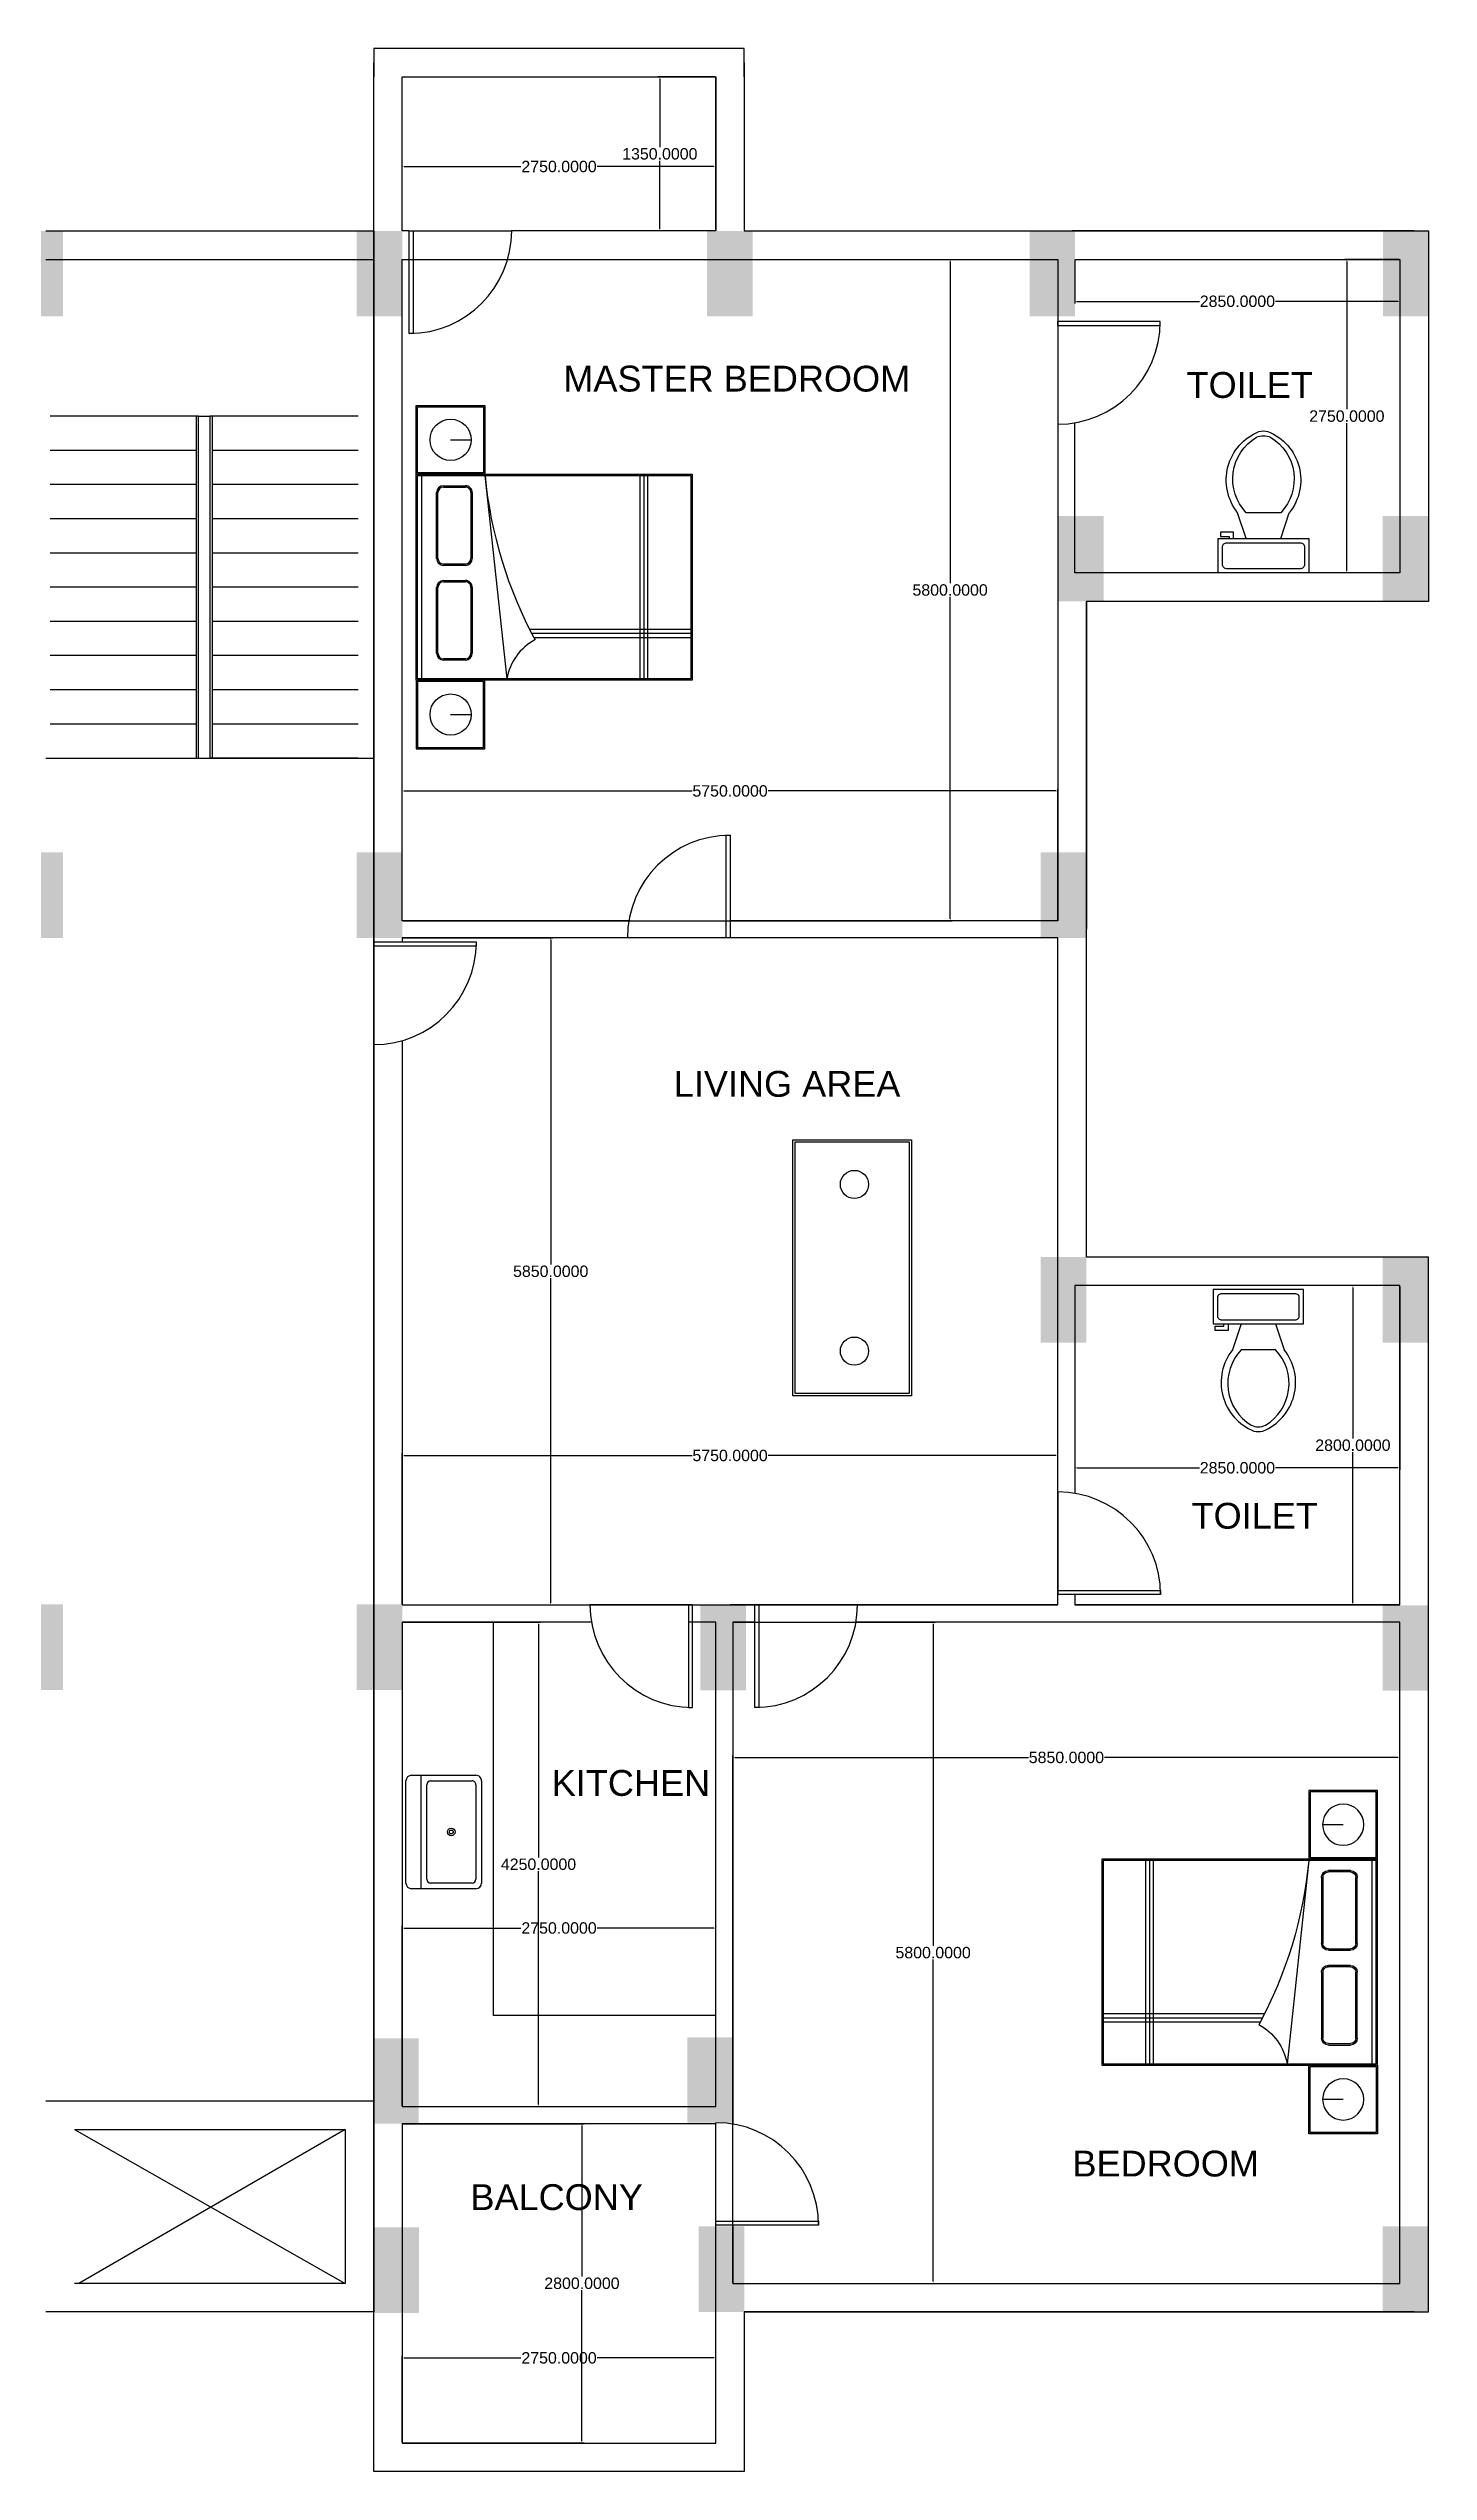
# Model space of a CAD drawing. Header units: metres. Extents: x -2370498 to 1228044, y -644254 to 236701.
# Drawn here: x 1215940 to 1228044, y 99243 to 120493 of the extents above; entities that cross this region are included whole.
import ezdxf

# ---------------------------------------------------------------- set-up
doc = ezdxf.new("R2010")
doc.units = ezdxf.units.M
doc.header["$MEASUREMENT"] = 0
for name, color, linetype in [('Beam', 6, 'Continuous'), ('funi', 22, 'Continuous'), ('text', 1, 'Continuous'), ('TOILET SAMBLE', 181, 'Continuous')]:
    doc.layers.add(name, color=color, linetype=linetype)
doc.styles.get("Standard").update_dxf_attribs({"font": 'arial.ttf'})
doc.dimstyles.new('Annotative', dxfattribs={"dimscale": 0, "dimtxt": 0.18, "dimasz": 0.18, "dimexe": 0.18, "dimexo": 0.0625, "dimgap": 0.09, "dimtad": 0, "dimtih": 1, "dimtoh": 1, "dimdec": 4, "dimzin": 0, "dimdsep": 46, "dimtxsty": 'Standard', "dimcen": 0.09, "dimadec": 0, "dimazin": 0, "dimtfac": 1, "dimtdec": 4, "dimtofl": 0, "dimtmove": 0, "dimatfit": 3, "dimfxl": 1, "dimtolj": 1, "dimtzin": 0, "dimarcsym": 0})

# ---------------------------------------------------------------- blocks, each defined once
blk = doc.blocks.new('A$C0EA4476A')
at = {"linetype": 'ByBlock', "lineweight": -2}
for p, q in [((0, 2.008), (0, 1.508)), ((0.5, 2.008), (0, 2.008)), ((0.01, 1.998), (0.01, 1.518)), ((0.49, 1.998), (0.01, 1.998)), ((0.49, 1.518), (0.49, 1.998)), ((0.5, 2.008), (2, 2.008)), ((0.5, 0), (0.5, 2.008)), ((0.5, 1.508), (0.5, 2.008)), ((0.51, 1.998), (1.99, 1.998)), ((0.51, 0.01), (0.51, 1.998)), ((0.51, 1.968), (1.99, 1.968)), ((1.99, 1.998), (1.99, 0.01)), ((2, 2.008), (2, 0)), ((2, 2.008), (2.5, 2.008)), ((2, 1.508), (2, 2.008)), ((2.01, 1.998), (2.49, 1.998)), ((2.01, 1.518), (2.01, 1.998)), ((2.49, 1.998), (2.49, 1.518)), ((2.5, 2.008), (2.5, 1.508)), ((0.646, 1.65), (0.646, 1.81)), ((0.656, 1.65), (0.656, 1.81)), ((0.696, 1.86), (1.176, 1.86)), ((0.696, 1.85), (1.176, 1.85)), ((1.216, 1.81), (1.216, 1.65)), ((1.226, 1.81), (1.226, 1.65)), ((1.336, 1.65), (1.336, 1.81)), ((1.346, 1.65), (1.346, 1.81)), ((1.386, 1.86), (1.866, 1.86)), ((1.386, 1.85), (1.866, 1.85)), ((1.906, 1.81), (1.906, 1.65)), ((1.916, 1.81), (1.916, 1.65)), ((0.25, 1.758), (0.25, 1.608)), ((1.176, 1.61), (0.696, 1.61)), ((1.176, 1.6), (0.696, 1.6)), ((1.866, 1.61), (1.386, 1.61)), ((1.866, 1.6), (1.386, 1.6)), ((2.25, 1.758), (2.25, 1.608)), ((0, 1.508), (0.5, 1.508)), ((0.01, 1.518), (0.49, 1.518)), ((1.99, 1.508), (0.51, 1.349)), ((2.5, 1.508), (2, 1.508)), ((2.49, 1.518), (2.01, 1.518)), ((0.812, 1.153), (0.812, 0.01)), ((0.842, 1.169), (0.842, 0.01)), ((0.872, 1.184), (0.872, 0.01)), ((0.51, 0.377), (1.99, 0.377)), ((0.51, 0.35), (1.99, 0.35)), ((0.51, 0.322), (1.99, 0.322)), ((1.99, 0.01), (0.51, 0.01)), ((2, 0), (0.5, 0))]:
    blk.add_line(p, q, dxfattribs=at)
for centre in [(0.25, 1.758), (2.25, 1.758)]:
    blk.add_circle(centre, 0.15, dxfattribs=at)
for centre, radius, start, end in [((0.696, 1.81), 0.05, 90, 180), ((0.696, 1.81), 0.04, 90, 180), ((1.176, 1.81), 0.05, 0, 90), ((1.176, 1.81), 0.04, 0, 90), ((1.386, 1.81), 0.05, 90, 180), ((1.386, 1.81), 0.04, 90, 180), ((1.866, 1.81), 0.05, 0, 90), ((1.866, 1.81), 0.04, 0, 90), ((0.696, 1.65), 0.05, 180, 270), ((0.696, 1.65), 0.04, 180, 270), ((1.176, 1.65), 0.04, 270, 0), ((1.176, 1.65), 0.05, 270, 0), ((1.386, 1.65), 0.05, 180, 270), ((1.386, 1.65), 0.04, 180, 270), ((1.866, 1.65), 0.05, 270, 0), ((1.866, 1.65), 0.04, 270, 0), ((2.293, -1.636), 3.158, 95.5104, 118.3399), ((0.44, 0.952), 0.403, 28.4688, 79.9557)]:
    blk.add_arc(centre, radius, start, end, dxfattribs=at)
blk = doc.blocks.new('Sink-single - 30 in top')
blk.add_line((-15, -3.999996), (15, -3.999996))
for points in [[(-13.5, 0), (13.5, 0)], [(-15, -18.499996), (-15, -1.5)], [(-12.5, -5.499996), (12.5, -5.499996)], [(15, -1.5), (15, -18.499996)], [(-13.5, -17.499996), (-13.5, -6.499996)], [(13.5, -6.499996), (13.5, -17.499996)], [(12.5, -18.499996), (-12.5, -18.499996)], [(13.5, -19.999996), (-13.5, -19.999996)]]:
    blk.add_lwpolyline(points)
for radius in [1, 0.5]:
    blk.add_circle((0, -11.999996), radius)
for centre, radius, start, end in [((-13.5, -1.5), 1.5, 90, 180), ((-12.5, -6.499996), 1, 90, 180), ((12.5, -6.499996), 1, 0, 90), ((13.5, -1.5), 1.5, 0, 90), ((-13.5, -18.499996), 1.5, 180, 270), ((-12.5, -17.499996), 1, 180, 270), ((12.5, -17.499996), 1, 270, 0), ((13.5, -18.499996), 1.5, 270, 0)]:
    blk.add_arc(centre, radius, start, end)
blk = doc.blocks.new('TABEL')
at = {"layer": 'funi'}
for points in [[(344.97, -136.64), (372.51, -136.64), (372.51, -196.11), (344.97, -196.11)], [(345.47, -137.14), (372.01, -137.14), (372.01, -195.61), (345.47, -195.61)]]:
    blk.add_lwpolyline(points, close=True, dxfattribs=at)
at = {"layer": 'funi', "color": 7}
for centre in [(358.21, -147.02), (358.21, -185.72)]:
    blk.add_circle(centre, 3.27, dxfattribs=at)
blk = doc.blocks.new('Toilet - top')
for p, q in [((9.5, -6), (9.5, -2)), ((-10, -8.5), (-8, -8.5)), ((-10, -9.5), (-10, -8.5)), ((-7, -9.5), (-10, -9.5)), ((-8, -8.5), (-8, -8)), ((-7, -8), (-7, -9.5)), ((-4, -8), (-6, -14)), ((4, -8), (6, -14)), ((4, -14), (-4, -14))]:
    blk.add_line(p, q)
blk.add_lwpolyline([(10.5, -8), (10.5, 0), (-10.5, 0), (-10.5, -8)], close=True)
for points in [[(-9.5, -2), (-9.5, -6)], [(8.5, -1), (-8.5, -1)], [(-8.5, -7), (8.5, -7)]]:
    blk.add_lwpolyline(points)
for centre, radius, start, end in [((-8.62, -1.88), 0.884, 81.8699, 188.1301), ((8.62, -1.88), 0.884, 351.8699, 98.1301), ((-8.62, -6.12), 0.884, 171.8699, 278.1301), ((8.62, -6.12), 0.884, 261.8699, 8.1301), ((3.52, -21.58), 12.17, 141.4691, 247.9714), ((4.2, -21.82), 11.33, 136.3677, 238.9468), ((-3.52, -21.58), 12.17, 292.0284, 38.5307), ((-4.2, -21.82), 11.33, 301.053, 43.6321), ((0, -27.88), 4, 245.7318, 294.2682), ((0, -29), 4, 254.8605, 285.1395)]:
    blk.add_arc(centre, radius, start, end)
blk = doc.blocks.new('*D581')
at = {"layer": 'Beam', "color": 0, "lineweight": -2, "transparency": 16777216}
for p, q in [((1219043, 119463), (1219043, 119475)), ((1219061, 119457), (1220084, 119457)), ((1221775, 119457), (1220752, 119457)), ((1221793, 119463), (1221793, 119475))]:
    blk.add_line(p, q, dxfattribs=at)
at = {"layer": 'Beam', "color": 0, "transparency": 16777216}
for points in [[(1219061, 119460), (1219061, 119454), (1219043, 119457)], [(1221775, 119460), (1221775, 119454), (1221793, 119457)]]:
    blk.add_solid(points, dxfattribs=at)
at = {"layer": 'Defpoints', "color": 0, "transparency": 16777216}
for p in [(1219043, 119457), (1219043, 119457), (1221793, 119457)]:
    blk.add_point(p, dxfattribs=at)
at = {"layer": 'Beam', "color": 0, "transparency": 16777216, "insert": (1220418, 119457), "char_height": 18, "attachment_point": 5}
blk.add_mtext('\\A1;{\\H5.55556x;2750.0000}', dxfattribs=at)
blk = doc.blocks.new('*D582')
at = {"layer": 'Beam', "color": 0, "lineweight": -2, "transparency": 16777216}
for p, q in [((1221787, 120243), (1221284, 120243)), ((1221302, 120225), (1221302, 119628)), ((1221302, 118911), (1221302, 119508)), ((1221787, 118893), (1221284, 118893))]:
    blk.add_line(p, q, dxfattribs=at)
at = {"layer": 'Beam', "color": 0, "transparency": 16777216}
for points in [[(1221299, 120225), (1221305, 120225), (1221302, 120243)], [(1221299, 118911), (1221305, 118911), (1221302, 118893)]]:
    blk.add_solid(points, dxfattribs=at)
at = {"layer": 'Defpoints', "color": 0, "transparency": 16777216}
for p in [(1221793, 120243), (1221302, 118893), (1221793, 118893)]:
    blk.add_point(p, dxfattribs=at)
at = {"layer": 'Beam', "color": 0, "transparency": 16777216, "insert": (1221302, 119568), "char_height": 18, "attachment_point": 5}
blk.add_mtext('\\A1;{\\H5.55556x;1350.0000}', dxfattribs=at)
blk = doc.blocks.new('*D583')
at = {"layer": 'Beam', "color": 0, "lineweight": -2, "transparency": 16777216}
for p, q in [((1224943, 118636), (1224943, 118257)), ((1227793, 118636), (1227793, 118257)), ((1224961, 118275), (1226034, 118275)), ((1227775, 118275), (1226702, 118275))]:
    blk.add_line(p, q, dxfattribs=at)
at = {"layer": 'Beam', "color": 0, "transparency": 16777216}
for points in [[(1224961, 118278), (1224961, 118272), (1224943, 118275)], [(1227775, 118278), (1227775, 118272), (1227793, 118275)]]:
    blk.add_solid(points, dxfattribs=at)
at = {"layer": 'Defpoints', "color": 0, "transparency": 16777216}
for p in [(1224943, 118643), (1227793, 118643), (1227793, 118275)]:
    blk.add_point(p, dxfattribs=at)
at = {"layer": 'Beam', "color": 0, "transparency": 16777216, "insert": (1226368, 118275), "char_height": 18, "attachment_point": 5}
blk.add_mtext('\\A1;{\\H5.55556x;2850.0000}', dxfattribs=at)
blk = doc.blocks.new('*D584')
at = {"layer": 'Beam', "color": 0, "lineweight": -2, "transparency": 16777216}
for p, q in [((1227787, 118643), (1227310, 118643)), ((1227328, 118625), (1227328, 117328)), ((1227328, 115911), (1227328, 117208)), ((1227787, 115893), (1227310, 115893))]:
    blk.add_line(p, q, dxfattribs=at)
at = {"layer": 'Beam', "color": 0, "transparency": 16777216}
for points in [[(1227325, 118625), (1227331, 118625), (1227328, 118643)], [(1227325, 115911), (1227331, 115911), (1227328, 115893)]]:
    blk.add_solid(points, dxfattribs=at)
at = {"layer": 'Defpoints', "color": 0, "transparency": 16777216}
for p in [(1227793, 118643), (1227328, 115893), (1227793, 115893)]:
    blk.add_point(p, dxfattribs=at)
at = {"layer": 'Beam', "color": 0, "transparency": 16777216, "insert": (1227328, 117268), "char_height": 18, "attachment_point": 5}
blk.add_mtext('\\A1;{\\H5.55556x;2750.0000}', dxfattribs=at)
blk = doc.blocks.new('*D585')
at = {"layer": 'Beam', "color": 0, "lineweight": -2, "transparency": 16777216}
for p, q in [((1219049, 118643), (1223866, 118643)), ((1223848, 118625), (1223848, 115803)), ((1223848, 112861), (1223848, 115683)), ((1219049, 112843), (1223866, 112843))]:
    blk.add_line(p, q, dxfattribs=at)
at = {"layer": 'Beam', "color": 0, "transparency": 16777216}
for points in [[(1223845, 118625), (1223851, 118625), (1223848, 118643)], [(1223845, 112861), (1223851, 112861), (1223848, 112843)]]:
    blk.add_solid(points, dxfattribs=at)
at = {"layer": 'Defpoints', "color": 0, "transparency": 16777216}
for p in [(1219043, 118643), (1223848, 118643), (1219043, 112843)]:
    blk.add_point(p, dxfattribs=at)
at = {"layer": 'Beam', "color": 0, "transparency": 16777216, "insert": (1223848, 115743), "char_height": 18, "attachment_point": 5}
blk.add_mtext('\\A1;{\\H5.55556x;5800.0000}', dxfattribs=at)
blk = doc.blocks.new('*D586')
at = {"layer": 'Beam', "color": 0, "lineweight": -2, "transparency": 16777216}
for p, q in [((1219043, 112849), (1219043, 113999)), ((1219061, 113981), (1221585, 113981)), ((1224775, 113981), (1222251, 113981)), ((1224793, 112849), (1224793, 113999))]:
    blk.add_line(p, q, dxfattribs=at)
at = {"layer": 'Beam', "color": 0, "transparency": 16777216}
for points in [[(1219061, 113984), (1219061, 113978), (1219043, 113981)], [(1224775, 113984), (1224775, 113978), (1224793, 113981)]]:
    blk.add_solid(points, dxfattribs=at)
at = {"layer": 'Defpoints', "color": 0, "transparency": 16777216}
for p in [(1219043, 113981), (1219043, 112843), (1224793, 112843)]:
    blk.add_point(p, dxfattribs=at)
at = {"layer": 'Beam', "color": 0, "transparency": 16777216, "insert": (1221918, 113981), "char_height": 18, "attachment_point": 5}
blk.add_mtext('\\A1;{\\H5.55556x;5750.0000}', dxfattribs=at)
blk = doc.blocks.new('*D568')
at = {"layer": 'Beam', "color": 0, "lineweight": -2, "transparency": 16777216}
for p, q in [((1219049, 112693), (1220363, 112693)), ((1220345, 112675), (1220345, 109828)), ((1220345, 106861), (1220345, 109708)), ((1219049, 106843), (1220363, 106843))]:
    blk.add_line(p, q, dxfattribs=at)
at = {"layer": 'Beam', "color": 0, "transparency": 16777216}
for points in [[(1220342, 112675), (1220348, 112675), (1220345, 112693)], [(1220342, 106861), (1220348, 106861), (1220345, 106843)]]:
    blk.add_solid(points, dxfattribs=at)
at = {"layer": 'Defpoints', "color": 0, "transparency": 16777216}
for p in [(1219043, 112693), (1219043, 106843), (1220345, 106843)]:
    blk.add_point(p, dxfattribs=at)
at = {"layer": 'Beam', "color": 0, "transparency": 16777216, "insert": (1220345, 109768), "char_height": 18, "attachment_point": 5}
blk.add_mtext('\\A1;{\\H5.55556x;5850.0000}', dxfattribs=at)
blk = doc.blocks.new('*D569')
at = {"layer": 'Beam', "color": 0, "lineweight": -2, "transparency": 16777216}
for p, q in [((1224943, 109636), (1224943, 108027)), ((1227793, 109636), (1227793, 108027)), ((1224961, 108045), (1226034, 108045)), ((1227775, 108045), (1226702, 108045))]:
    blk.add_line(p, q, dxfattribs=at)
at = {"layer": 'Beam', "color": 0, "transparency": 16777216}
for points in [[(1224961, 108048), (1224961, 108042), (1224943, 108045)], [(1227775, 108048), (1227775, 108042), (1227793, 108045)]]:
    blk.add_solid(points, dxfattribs=at)
at = {"layer": 'Defpoints', "color": 0, "transparency": 16777216}
for p in [(1224943, 109643), (1227793, 109643), (1224943, 108045)]:
    blk.add_point(p, dxfattribs=at)
at = {"layer": 'Beam', "color": 0, "transparency": 16777216, "insert": (1226368, 108045), "char_height": 18, "attachment_point": 5}
blk.add_mtext('\\A1;{\\H5.55556x;2850.0000}', dxfattribs=at)
blk = doc.blocks.new('*D570')
at = {"layer": 'Beam', "color": 0, "lineweight": -2, "transparency": 16777216}
for p, q in [((1227787, 109643), (1227363, 109643)), ((1227381, 109625), (1227381, 108303)), ((1227381, 106861), (1227381, 108183)), ((1227787, 106843), (1227363, 106843))]:
    blk.add_line(p, q, dxfattribs=at)
at = {"layer": 'Beam', "color": 0, "transparency": 16777216}
for points in [[(1227378, 109625), (1227384, 109625), (1227381, 109643)], [(1227378, 106861), (1227384, 106861), (1227381, 106843)]]:
    blk.add_solid(points, dxfattribs=at)
at = {"layer": 'Defpoints', "color": 0, "transparency": 16777216}
for p in [(1227381, 109643), (1227793, 109643), (1227793, 106843)]:
    blk.add_point(p, dxfattribs=at)
at = {"layer": 'Beam', "color": 0, "transparency": 16777216, "insert": (1227381, 108243), "char_height": 18, "attachment_point": 5}
blk.add_mtext('\\A1;{\\H5.55556x;2800.0000}', dxfattribs=at)
blk = doc.blocks.new('*D571')
at = {"layer": 'Beam', "color": 0, "lineweight": -2, "transparency": 16777216}
for p, q in [((1221943, 100899), (1221943, 105523)), ((1221961, 105505), (1224535, 105505)), ((1227775, 105505), (1225201, 105505)), ((1227793, 100899), (1227793, 105523))]:
    blk.add_line(p, q, dxfattribs=at)
at = {"layer": 'Beam', "color": 0, "transparency": 16777216}
for points in [[(1221961, 105508), (1221961, 105502), (1221943, 105505)], [(1227775, 105508), (1227775, 105502), (1227793, 105505)]]:
    blk.add_solid(points, dxfattribs=at)
at = {"layer": 'Defpoints', "color": 0, "transparency": 16777216}
for p in [(1221943, 105505), (1221943, 100893), (1227793, 100893)]:
    blk.add_point(p, dxfattribs=at)
at = {"layer": 'Beam', "color": 0, "transparency": 16777216, "insert": (1224868, 105505), "char_height": 18, "attachment_point": 5}
blk.add_mtext('\\A1;{\\H5.55556x;5850.0000}', dxfattribs=at)
blk = doc.blocks.new('*D572')
at = {"layer": 'Beam', "color": 0, "lineweight": -2, "transparency": 16777216}
for p, q in [((1221949, 106693), (1223717, 106693)), ((1223699, 106675), (1223699, 103853)), ((1223699, 100911), (1223699, 103733)), ((1221949, 100893), (1223717, 100893))]:
    blk.add_line(p, q, dxfattribs=at)
at = {"layer": 'Beam', "color": 0, "transparency": 16777216}
for points in [[(1223696, 106675), (1223702, 106675), (1223699, 106693)], [(1223696, 100911), (1223702, 100911), (1223699, 100893)]]:
    blk.add_solid(points, dxfattribs=at)
at = {"layer": 'Defpoints', "color": 0, "transparency": 16777216}
for p in [(1221943, 106693), (1221943, 100893), (1223699, 100893)]:
    blk.add_point(p, dxfattribs=at)
at = {"layer": 'Beam', "color": 0, "transparency": 16777216, "insert": (1223699, 103793), "char_height": 18, "attachment_point": 5}
blk.add_mtext('\\A1;{\\H5.55556x;5800.0000}', dxfattribs=at)
blk = doc.blocks.new('*D573')
at = {"layer": 'Beam', "color": 0, "lineweight": -2, "transparency": 16777216}
for p, q in [((1219043, 102449), (1219043, 104027)), ((1219061, 104009), (1220084, 104009)), ((1221775, 104009), (1220752, 104009)), ((1221793, 102449), (1221793, 104027))]:
    blk.add_line(p, q, dxfattribs=at)
at = {"layer": 'Beam', "color": 0, "transparency": 16777216}
for points in [[(1219061, 104012), (1219061, 104006), (1219043, 104009)], [(1221775, 104012), (1221775, 104006), (1221793, 104009)]]:
    blk.add_solid(points, dxfattribs=at)
at = {"layer": 'Defpoints', "color": 0, "transparency": 16777216}
for p in [(1221793, 104009), (1219043, 102443), (1221793, 102443)]:
    blk.add_point(p, dxfattribs=at)
at = {"layer": 'Beam', "color": 0, "transparency": 16777216, "insert": (1220418, 104009), "char_height": 18, "attachment_point": 5}
blk.add_mtext('\\A1;{\\H5.55556x;2750.0000}', dxfattribs=at)
blk = doc.blocks.new('*D574')
at = {"layer": 'Beam', "color": 0, "lineweight": -2, "transparency": 16777216}
for p, q in [((1219049, 106693), (1220256, 106693)), ((1220238, 106675), (1220238, 104628)), ((1220238, 102461), (1220238, 104508)), ((1219049, 102443), (1220256, 102443))]:
    blk.add_line(p, q, dxfattribs=at)
at = {"layer": 'Beam', "color": 0, "transparency": 16777216}
for points in [[(1220235, 106675), (1220241, 106675), (1220238, 106693)], [(1220235, 102461), (1220241, 102461), (1220238, 102443)]]:
    blk.add_solid(points, dxfattribs=at)
at = {"layer": 'Defpoints', "color": 0, "transparency": 16777216}
for p in [(1219043, 106693), (1219043, 102443), (1220238, 102443)]:
    blk.add_point(p, dxfattribs=at)
at = {"layer": 'Beam', "color": 0, "transparency": 16777216, "insert": (1220238, 104568), "char_height": 18, "attachment_point": 5}
blk.add_mtext('\\A1;{\\H5.55556x;4250.0000}', dxfattribs=at)
blk = doc.blocks.new('*D575')
at = {"layer": 'Beam', "color": 0, "lineweight": -2, "transparency": 16777216}
for p, q in [((1219043, 99499), (1219043, 100257)), ((1219061, 100239), (1220084, 100239)), ((1221775, 100239), (1220752, 100239)), ((1221793, 99499), (1221793, 100257))]:
    blk.add_line(p, q, dxfattribs=at)
at = {"layer": 'Beam', "color": 0, "transparency": 16777216}
for points in [[(1219061, 100242), (1219061, 100236), (1219043, 100239)], [(1221775, 100242), (1221775, 100236), (1221793, 100239)]]:
    blk.add_solid(points, dxfattribs=at)
at = {"layer": 'Defpoints', "color": 0, "transparency": 16777216}
for p in [(1221793, 100239), (1219043, 99493), (1221793, 99493)]:
    blk.add_point(p, dxfattribs=at)
at = {"layer": 'Beam', "color": 0, "transparency": 16777216, "insert": (1220418, 100239), "char_height": 18, "attachment_point": 5}
blk.add_mtext('\\A1;{\\H5.55556x;2750.0000}', dxfattribs=at)
blk = doc.blocks.new('*D576')
at = {"layer": 'Beam', "color": 0, "lineweight": -2, "transparency": 16777216}
for p, q in [((1219049, 102293), (1220637, 102293)), ((1220619, 102275), (1220619, 100953)), ((1220619, 99511), (1220619, 100833)), ((1219049, 99493), (1220637, 99493))]:
    blk.add_line(p, q, dxfattribs=at)
at = {"layer": 'Beam', "color": 0, "transparency": 16777216}
for points in [[(1220616, 102275), (1220622, 102275), (1220619, 102293)], [(1220616, 99511), (1220622, 99511), (1220619, 99493)]]:
    blk.add_solid(points, dxfattribs=at)
at = {"layer": 'Defpoints', "color": 0, "transparency": 16777216}
for p in [(1219043, 102293), (1219043, 99493), (1220619, 99493)]:
    blk.add_point(p, dxfattribs=at)
at = {"layer": 'Beam', "color": 0, "transparency": 16777216, "insert": (1220619, 100893), "char_height": 18, "attachment_point": 5}
blk.add_mtext('\\A1;{\\H5.55556x;2800.0000}', dxfattribs=at)
blk = doc.blocks.new('*D578')
at = {"layer": 'Beam', "color": 0, "lineweight": -2, "transparency": 16777216}
for p, q in [((1219043, 106849), (1219043, 108171)), ((1224793, 106849), (1224793, 108171)), ((1219061, 108153), (1221585, 108153)), ((1224775, 108153), (1222251, 108153))]:
    blk.add_line(p, q, dxfattribs=at)
at = {"layer": 'Beam', "color": 0, "transparency": 16777216}
for points in [[(1219061, 108156), (1219061, 108150), (1219043, 108153)], [(1224775, 108156), (1224775, 108150), (1224793, 108153)]]:
    blk.add_solid(points, dxfattribs=at)
at = {"layer": 'Defpoints', "color": 0, "transparency": 16777216}
for p in [(1224793, 108153), (1219043, 106843), (1224793, 106843)]:
    blk.add_point(p, dxfattribs=at)
at = {"layer": 'Beam', "color": 0, "transparency": 16777216, "insert": (1221918, 108153), "char_height": 18, "attachment_point": 5}
blk.add_mtext('\\A1;{\\H5.55556x;5750.0000}', dxfattribs=at)

msp = doc.modelspace()

# ---------------------------------------------------------------- hatches: boundary and pattern name
at = {"layer": 'Beam', "true_color": 0xed1f24}
h = msp.add_hatch(color=240, dxfattribs=at)
h.dxf.hatch_style = 1
h.paths.add_polyline_path([(1216067.79507, 118892.79039), (1215667.79507, 118892.79039), (1215667.79507, 118142.79039), (1216067.79507, 118142.79039)])
h = msp.add_hatch(color=240, dxfattribs=at)
h.dxf.hatch_style = 1
h.paths.add_polyline_path([(1218643.42354, 118892.79039), (1219043.42354, 118892.79039), (1219043.42354, 118142.79039), (1218643.42354, 118142.79039)])
h = msp.add_hatch(color=240, dxfattribs=at)
h.dxf.hatch_style = 1
h.paths.add_polyline_path([(1221715.17086, 118892.10837), (1222115.17086, 118892.10837), (1222115.17086, 118142.10837), (1221715.17086, 118142.10837)])
h = msp.add_hatch(color=240, dxfattribs=at)
h.dxf.hatch_style = 1
h.paths.add_polyline_path([(1224544.83011, 118893.10804), (1224944.83011, 118893.10804), (1224944.83011, 118143.10804), (1224544.83011, 118143.10804)])
h = msp.add_hatch(color=240, dxfattribs=at)
h.dxf.hatch_style = 1
h.paths.add_polyline_path([(1227644.36131, 118893.73971), (1228044.36131, 118893.73971), (1228044.36131, 118143.73971), (1227644.36131, 118143.73971)])
h = msp.add_hatch(color=240, dxfattribs=at)
h.dxf.hatch_style = 1
h.paths.add_polyline_path([(1224796.10899, 116392.69659), (1225196.10899, 116392.69659), (1225196.10899, 115642.69659), (1224796.10899, 115642.69659)])
h = msp.add_hatch(color=240, dxfattribs=at)
h.dxf.hatch_style = 1
h.paths.add_polyline_path([(1227643.1093, 116392.69659), (1228043.1093, 116392.69659), (1228043.1093, 115642.69659), (1227643.1093, 115642.69659)])
h = msp.add_hatch(color=240, dxfattribs=at)
h.dxf.hatch_style = 1
h.paths.add_polyline_path([(1216068.1093, 113442.69659), (1215668.1093, 113442.69659), (1215668.1093, 112692.69659), (1216068.1093, 112692.69659)])
h = msp.add_hatch(color=240, dxfattribs=at)
h.dxf.hatch_style = 1
h.paths.add_polyline_path([(1218643.1093, 113442.69659), (1219043.1093, 113442.69659), (1219043.1093, 112692.69659), (1218643.1093, 112692.69659)])
h = msp.add_hatch(color=240, dxfattribs=at)
h.dxf.hatch_style = 1
h.paths.add_polyline_path([(1224643.1093, 113442.69659), (1225043.1093, 113442.69659), (1225043.1093, 112692.69659), (1224643.1093, 112692.69659)])
h = msp.add_hatch(color=240, dxfattribs=at)
h.dxf.hatch_style = 1
h.paths.add_polyline_path([(1224642.41355, 109893.64141), (1225042.41355, 109893.64141), (1225042.41355, 109143.64141), (1224642.41355, 109143.64141)])
h = msp.add_hatch(color=240, dxfattribs=at)
h.dxf.hatch_style = 1
h.paths.add_polyline_path([(1227643.1093, 109891.36449), (1228043.1093, 109891.36449), (1228043.1093, 109141.36449), (1227643.1093, 109141.36449)])
h = msp.add_hatch(color=240, dxfattribs=at)
h.dxf.hatch_style = 1
h.paths.add_polyline_path([(1216068.1093, 106846.97946), (1215668.1093, 106846.97946), (1215668.1093, 106096.97946), (1216068.1093, 106096.97946)])
h = msp.add_hatch(color=240, dxfattribs=at)
h.dxf.hatch_style = 1
h.paths.add_polyline_path([(1218643.1093, 106846.97946), (1219043.1093, 106846.97946), (1219043.1093, 106096.97946), (1218643.1093, 106096.97946)])
h = msp.add_hatch(color=240, dxfattribs=at)
h.dxf.hatch_style = 1
h.paths.add_polyline_path([(1221656.7893, 106843.36069), (1222056.7893, 106843.36069), (1222056.7893, 106093.36069), (1221656.7893, 106093.36069)])
h = msp.add_hatch(color=240, dxfattribs=at)
h.dxf.hatch_style = 1
h.paths.add_polyline_path([(1227643.1093, 106840.10361), (1228043.1093, 106840.10361), (1228043.1093, 106090.10361), (1227643.1093, 106090.10361)])
h = msp.add_hatch(color=240, dxfattribs=at)
h.dxf.hatch_style = 1
h.paths.add_polyline_path([(1218787.18331, 103042.69659), (1219187.18331, 103042.69659), (1219187.18331, 102292.69659), (1218787.18331, 102292.69659)])
h = msp.add_hatch(color=240, dxfattribs=at)
h.dxf.hatch_style = 1
h.paths.add_polyline_path([(1221543.12447, 103051.30796), (1221943.12447, 103051.30796), (1221943.12447, 102301.30796), (1221543.12447, 102301.30796)])
h = msp.add_hatch(color=240, dxfattribs=at)
h.dxf.hatch_style = 1
h.paths.add_polyline_path([(1218790.13384, 101383.18728), (1219190.13384, 101383.18728), (1219190.13384, 100633.18728), (1218790.13384, 100633.18728)])
h = msp.add_hatch(color=240, dxfattribs=at)
h.dxf.hatch_style = 1
h.paths.add_polyline_path([(1221643.1093, 101393.23667), (1222043.1093, 101393.23667), (1222043.1093, 100643.23667), (1221643.1093, 100643.23667)])
h = msp.add_hatch(color=240, dxfattribs=at)
h.dxf.hatch_style = 1
h.paths.add_polyline_path([(1227643.1093, 101392.69659), (1228043.1093, 101392.69659), (1228043.1093, 100642.69659), (1227643.1093, 100642.69659)])

# ---------------------------------------------------------------- linework, layer by layer
at = {"layer": 'Beam', "color": 7}
for p, q in [((1215918.1093, 118892.69659), (1218793.1093, 118892.69659)), ((1218793.1093, 118892.69659), (1218793.1093, 100642.69659)), ((1227918.1093, 118892.69659), (1224918.1093, 118892.69659)), ((1215918.1093, 118642.69659), (1218793.1093, 118642.69659)), ((1219043.1093, 112842.69659), (1219043.1093, 118642.69659)), ((1219043.1093, 118642.69659), (1219100.28171, 118642.69659)), ((1219967.17312, 118642.69659), (1224793.1093, 118642.69659)), ((1224793.1093, 118642.69659), (1224793.1093, 118097.36819)), ((1224793.1093, 117197.37067), (1224793.1093, 115767.69659)), ((1224793.1093, 115767.69659), (1224793.1093, 112842.69659)), ((1221030.69733, 112842.69659), (1219043.1093, 112842.69659)), ((1224793.1093, 112842.69659), (1221918.1093, 112842.69659)), ((1220702.24963, 106692.69659), (1219043.1093, 106692.69659)), ((1221793.1093, 106692.69659), (1221554.47801, 106692.69659)), ((1224793.1093, 106842.69659), (1221918.1093, 106842.69659)), ((1227793.1093, 106842.69659), (1224943.1093, 106842.69659)), ((1228043.1093, 100767.69659), (1228043.1093, 106767.69659)), ((1215918.1093, 102492.69659), (1218793.1093, 102492.69659)), ((1216168.1093, 102242.69659), (1218543.1093, 102242.69659)), ((1216168.1093, 102242.69659), (1218543.1093, 100892.69659)), ((1218543.1093, 102242.69659), (1216204.84071, 100892.69659)), ((1218543.1093, 102242.69659), (1218543.1093, 100892.69659)), ((1218543.1093, 100892.69659), (1216168.1093, 100892.69659)), ((1218793.1093, 100642.69659), (1215918.1093, 100642.69659))]:
    msp.add_line(p, q, dxfattribs=at)
at = {"layer": 'Beam', "color": 6}
for p, q in [((1219102.84174, 118893.55761), (1220002.84174, 118893.55761)), ((1224793.1093, 118097.36819), (1224793.1093, 117197.36819)), ((1217255.6093, 117267.69659), (1215955.6093, 117267.69659)), ((1218655.6093, 117267.69659), (1217355.6093, 117267.69659)), ((1217235.6093, 116967.69659), (1215955.6093, 116967.69659)), ((1218655.6093, 116967.69659), (1217375.6093, 116967.69659)), ((1217235.6093, 116667.69659), (1215955.6093, 116667.69659)), ((1218655.6093, 116667.69659), (1217375.6093, 116667.69659)), ((1217235.6093, 116367.69659), (1215955.6093, 116367.69659)), ((1218655.6093, 116367.69659), (1217375.6093, 116367.69659)), ((1217235.6093, 116067.69659), (1215955.6093, 116067.69659)), ((1218655.6093, 116067.69659), (1217375.6093, 116067.69659)), ((1217235.6093, 115767.69659), (1215955.6093, 115767.69659)), ((1218655.6093, 115767.69659), (1217375.6093, 115767.69659)), ((1217235.6093, 115467.69659), (1215955.6093, 115467.69659)), ((1218655.6093, 115467.69659), (1217375.6093, 115467.69659)), ((1217235.6093, 115167.69659), (1215955.6093, 115167.69659)), ((1218655.6093, 115167.69659), (1217375.6093, 115167.69659)), ((1217235.6093, 114867.69659), (1215955.6093, 114867.69659)), ((1218655.6093, 114867.69659), (1217375.6093, 114867.69659)), ((1217235.6093, 114567.69659), (1215955.6093, 114567.69659)), ((1218655.6093, 114567.69659), (1217375.6093, 114567.69659)), ((1215918.1093, 114267.69659), (1218793.1093, 114267.69659)), ((1218655.6093, 114267.69659), (1217355.6093, 114267.69659)), ((1218793.02099, 112656.46246), (1218793.02099, 111756.46246)), ((1221918.1093, 112692.69659), (1221018.1093, 112692.69659)), ((1224794.64989, 106933.36774), (1224794.64989, 107833.36774)), ((1221589.47801, 106843.77869), (1220689.47801, 106843.77869)), ((1222135.26959, 106843.77869), (1223035.26959, 106843.77869)), ((1221794.72855, 101402.20529), (1221794.72855, 102302.20529))]:
    msp.add_line(p, q, dxfattribs=at)
at = {"layer": 'Beam', "color": 5}
msp.add_line((1217235.6093, 117267.69659), (1217235.6093, 114267.69659), dxfattribs=at)
at = {"layer": 'Beam', "color": 175, "true_color": 0x4554a5}
msp.add_line((1217375.6093, 117267.69659), (1217375.6093, 114267.69659), dxfattribs=at)
at = {"layer": 'Beam', "color": 7}
for points in [[(1222043.1093, 120242.69659), (1222043.1093, 120492.69659), (1218793.1093, 120492.69659), (1218793.1093, 120242.69659)], [(1222043.1093, 100642.69659), (1222043.1093, 99242.69659), (1218793.1093, 99242.69659), (1218793.1093, 102367.69659), (1218793.1093, 106767.69659), (1218793.1093, 112767.69659), (1218793.1093, 118767.69659), (1218793.1093, 120367.69659)], [(1222043.1093, 120367.69659), (1222043.1093, 118892.69659), (1224918.1093, 118892.69659), (1228043.1093, 118892.69659), (1228043.1093, 115642.69659), (1225043.1093, 115642.69659)], [(1219100.28171, 118892.69659), (1219043.1093, 118892.69659), (1219043.1093, 120242.69659), (1221793.1093, 120242.69659), (1221793.1093, 118892.69659), (1221793.1093, 120242.69659)], [(1221793.1093, 118892.69659), (1220000.03209, 118892.69659)], [(1224943.1093, 118642.69659), (1227793.1093, 118642.69659), (1227793.1093, 115892.69659), (1224943.1093, 115892.69659), (1224943.1093, 117211.63134)], [(1221018.1093, 112692.69659), (1219043.1093, 112692.69659), (1219043.1093, 112656.46246)], [(1219043.1093, 111791.90718), (1219043.1093, 106842.69659), (1221918.1093, 106842.69659), (1224793.1093, 106842.69659), (1224793.1093, 109767.69659), (1224793.1093, 112692.69659), (1221883.1093, 112692.69659)], [(1227918.1093, 100642.69659), (1222043.1093, 100642.69659), (1228043.1093, 100642.69659), (1228043.1093, 106767.69659), (1228043.1093, 109892.69659), (1225043.1093, 109892.69659), (1225043.1093, 112767.69659)], [(1224943.1093, 106933.36774), (1224943.1093, 106842.69659), (1227793.1093, 106842.69659), (1227793.1093, 109642.69659), (1224943.1093, 109642.69659), (1224943.1093, 107821.03874)], [(1219043.1093, 106692.69659), (1219043.1093, 102442.69659), (1221793.1093, 102442.69659), (1221793.1093, 106692.69659), (1221589.47801, 106692.69659)], [(1222135.26959, 106692.69659), (1221943.1093, 106692.69659), (1221943.1093, 102367.69659), (1221943.1093, 102289.88944)], [(1221943.1093, 101402.20529), (1221943.1093, 100892.69659), (1227793.1093, 100892.69659), (1227793.1093, 106692.69659), (1223022.49797, 106692.69659)]]:
    msp.add_lwpolyline(points, dxfattribs=at)
at = {"layer": 'Beam', "color": 3}
for points in [[(1219102.84174, 117993.55761), (1219102.84174, 118893.55761), (1219137.84174, 118893.55761), (1219137.84174, 117993.55761)], [(1225690.99787, 118097.36819), (1224790.99787, 118097.36819), (1224790.99787, 118062.36819), (1225690.99787, 118062.36819)], [(1221918.1093, 113592.69659), (1221918.1093, 112692.69659), (1221883.1093, 112692.69659), (1221883.1093, 113592.69659)], [(1219693.02099, 112656.46246), (1218793.02099, 112656.46246), (1218793.02099, 112621.46246), (1219693.02099, 112621.46246)], [(1225694.64989, 106933.36774), (1224794.64989, 106933.36774), (1224794.64989, 106968.36774), (1225694.64989, 106968.36774)], [(1221589.47801, 105943.77869), (1221589.47801, 106843.77869), (1221554.47801, 106843.77869), (1221554.47801, 105943.77869)], [(1222135.26959, 105943.77869), (1222135.26959, 106843.77869), (1222170.26959, 106843.77869), (1222170.26959, 105943.77869)], [(1222694.72855, 101402.20529), (1221794.72855, 101402.20529), (1221794.72855, 101437.20529), (1222694.72855, 101437.20529)]]:
    msp.add_lwpolyline(points, close=True, dxfattribs=at)
at = {"layer": 'Beam', "color": 5}
msp.add_lwpolyline([(1217255.6093, 114267.69659), (1217255.6093, 117267.69659), (1217355.6093, 117267.69659), (1217355.6093, 114267.69659)], dxfattribs=at)
at = {"layer": 'Beam', "color": 7}
for points in [[(1225043.1093, 112767.69659), (1225043.1093, 115642.69659)], [(1219043.1093, 99492.69659), (1221793.1093, 99492.69659), (1221793.1093, 100767.69659), (1221793.1093, 102292.69659), (1219043.1093, 102292.69659)]]:
    msp.add_lwpolyline(points, close=True, dxfattribs=at)
at = {"layer": 'Beam', "color": 6}
msp.add_lwpolyline([(1221793.1093, 103242.69659), (1219843.1093, 103242.69659), (1219843.1093, 106692.69659)], dxfattribs=at)
at = {"layer": 'Beam', "color": 3}
for centre, start, end in [((1219102.84174, 118893.55761), 270, 0), ((1224790.99787, 118097.36819), 270, 0), ((1221918.1093, 112692.69659), 90, 180), ((1218793.02099, 112656.46246), 270, 0), ((1224794.64989, 106933.36774), 0, 90), ((1221589.47801, 106843.77869), 180, 270), ((1222135.26959, 106843.77869), 270, 0), ((1221794.72855, 101402.20529), 0, 90)]:
    msp.add_arc(centre, 900, start, end, dxfattribs=at)

# ---------------------------------------------------------------- block references
at = {"layer": 'funi'}
for name, p, xscale, yscale, zscale, rotation in [('A$C0EA4476A', (1221584.91254, 114349.85338), 1204.721870579624, 1204.721870579624, 1204.721870579624, 90.00000000000006), ('TABEL', (1236535.84501, 103517.08586), 37.76239790801824, 37.76239790801824, 37.76239790801824, 180), ('A$C0EA4476A', (1225178.15226, 102204.87175), -1204.721870579624, 1204.721870579624, 1204.721870579624, 270)]:
    msp.add_blockref(name, p, dxfattribs=dict(at, xscale=xscale, yscale=yscale, zscale=zscale, rotation=rotation))
at = {"layer": 'TOILET SAMBLE'}
for name, p, xscale, yscale, zscale, rotation in [('Toilet - top', (1226596.72887, 115892.69659), -37.76239790801824, 37.76239790801824, 37.76239790801824, 180), ('Sink-single - 30 in top', (1219075.14878, 104851.46358), 33.16971083162164, 33.16971083162164, 33.16971083162164, 90.00000000000006)]:
    msp.add_blockref(name, p, dxfattribs=dict(at, xscale=xscale, yscale=yscale, zscale=zscale, rotation=rotation))
at = {"layer": 'TOILET SAMBLE', "xscale": 37.76239790801824, "yscale": 37.76239790801824, "zscale": 37.76239790801824}
msp.add_blockref('Toilet - top', (1226551.76746, 109608.57439), dxfattribs=at)

# ---------------------------------------------------------------- texts
at = {"layer": 'text'}
for s, insert, char_height, attachment_point in [('\\A1;MASTER BEDROOM', (1223497.6874, 117710.46215), 226.5743874, 3), (' TOILET', (1227029.86427, 117654.81436), 226.574387, 3), ('\\A1;LIVING AREA', (1223412.38943, 111295.73329), 226.5743874, 9), (' TOILET', (1227073.46224, 107737.87723), 226.574387, 3), ('\\A1; KITCHEN', (1221743.12368, 105165.03564), 226.5743874, 9), ('\\A1;BEDROOM', (1226556.42836, 102056.73604), 226.5743874, 3), ('\\A1; BALCONY', (1221153.501, 101532.76371), 226.5743874, 9)]:
    msp.add_mtext_dynamic_manual_height_columns(s, width=4249.6763397, gutter_width=37.7624, heights=[0], dxfattribs=dict(at, insert=insert, char_height=char_height, attachment_point=attachment_point))

# ---------------------------------------------------------------- dimensions: what is measured, and where the dimension line sits
at = {"layer": 'Beam', "color": 4}
for base, p1, p2, angle, picture, middle in [((1221302.33674, 118892.69659), (1221793.1093, 120242.69659), (1221793.1093, 118892.69659), 90, '*D582', (1221302.33674, 119567.69659)), ((1223848.44683, 118642.69659), (1219043.1093, 112842.69659), (1219043.1093, 118642.69659), 90, '*D585', (1223848.44683, 115742.69659)), ((1227793.1093, 118275.12431), (1224943.1093, 118642.69659), (1227793.1093, 118642.69659), 180, '*D583', (1226368.1093, 118275.12431)), ((1227328.26417, 115892.69659), (1227793.1093, 118642.69659), (1227793.1093, 115892.69659), 90, '*D584', (1227328.26417, 117267.69659)), ((1219043.1093, 113980.65281), (1224793.1093, 112842.69659), (1219043.1093, 112842.69659), 180, '*D586', (1221918.1093, 113980.65281)), ((1220345.29278, 106842.69659), (1219043.1093, 112692.69659), (1219043.1093, 106842.69659), 90, '*D568', (1220345.29278, 109767.69659)), ((1224943.1093, 108045.07351), (1227793.1093, 109642.69659), (1224943.1093, 109642.69659), 180, '*D569', (1226368.1093, 108045.07351)), ((1227380.65788, 109642.69659), (1227793.1093, 106842.69659), (1227793.1093, 109642.69659), 90, '*D570', (1227380.65788, 108242.69659)), ((1220238.45879, 102442.69659), (1219043.1093, 106692.69659), (1219043.1093, 102442.69659), 90, '*D574', (1220238.45879, 104567.69659)), ((1223698.72159, 100892.69659), (1221943.1093, 106692.69659), (1221943.1093, 100892.69659), 90, '*D572', (1223698.72159, 103792.69659)), ((1221943.1093, 105505.01313), (1227793.1093, 100892.69659), (1221943.1093, 100892.69659), 180, '*D571', (1224868.1093, 105505.01313)), ((1221793.1093, 104009.32989), (1219043.1093, 102442.69659), (1221793.1093, 102442.69659), 180, '*D573', (1220418.1093, 104009.32989)), ((1220618.92607, 99492.69659), (1219043.1093, 102292.69659), (1219043.1093, 99492.69659), 90, '*D576', (1220618.92607, 100892.69659)), ((1221793.1093, 100239.09619), (1219043.1093, 99492.69659), (1221793.1093, 99492.69659), 180, '*D575', (1220418.1093, 100239.09619))]:
    dim = msp.add_linear_dim(base=base, p1=p1, p2=p2, angle=angle, text='{\\H5.55556x;<>}', dimstyle='Annotative', dxfattribs=at)
    dim.commit()
    dim.dimension.update_dxf_attribs({"geometry": picture, "text_midpoint": middle})
for base, p1, p2, picture, middle in [((1219043.1093, 119456.7065), (1221793.1093, 119456.7065), (1219043.1093, 119456.7065), '*D581', (1220418.1093, 119456.7065)), ((1224793.1093, 108153.19138), (1219043.1093, 106842.69659), (1224793.1093, 106842.69659), '*D578', (1221918.1093, 108153.19138))]:
    dim = msp.add_linear_dim(base=base, p1=p1, p2=p2, text='{\\H5.55556x;<>}', dimstyle='Annotative', dxfattribs=at)
    dim.commit()
    dim.dimension.update_dxf_attribs({"geometry": picture, "text_midpoint": middle})

doc.saveas('drawing.dxf')
